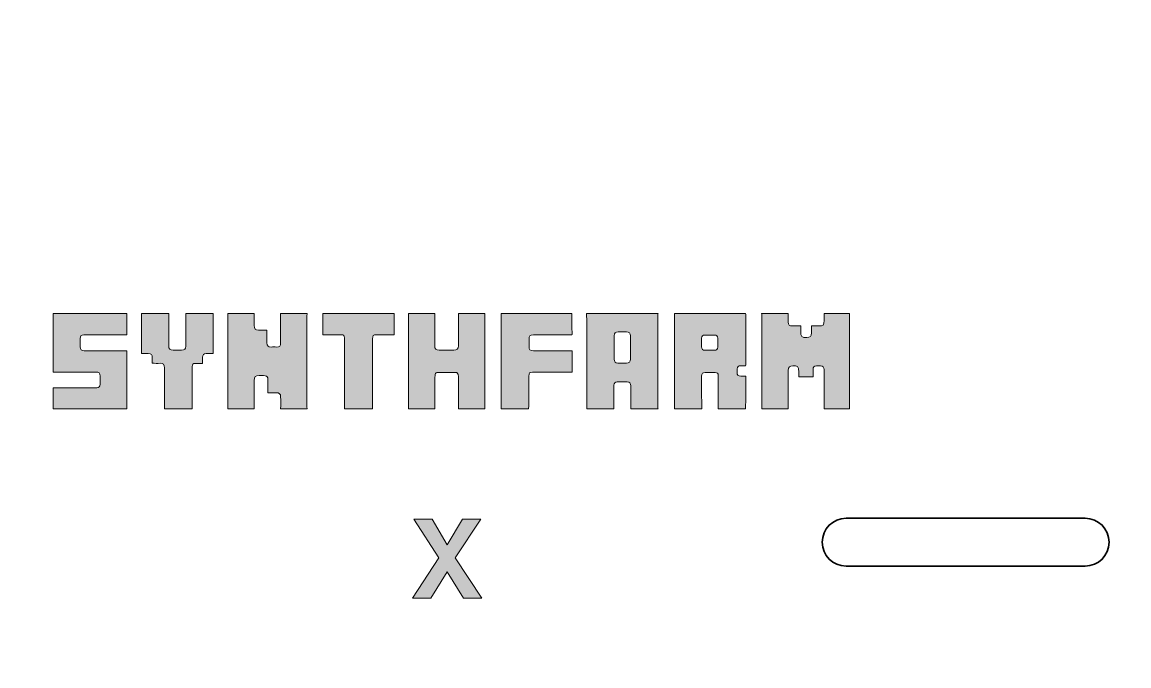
# Model space of a CAD drawing. Header units: millimetres. Extents: x 81 to 211, y 91 to 200.
# Drawn here: x 127.54 to 173.84, y 117.45 to 144.4 of the extents above; entities that cross this region are included whole.
import ezdxf

# ---------------------------------------------------------------- set-up
doc = ezdxf.new("R2010")
doc.units = ezdxf.units.MM
doc.header["$MEASUREMENT"] = 0
doc.layers.add('Borders', color=7, linetype='Continuous', lineweight=0)

msp = doc.modelspace()

# ---------------------------------------------------------------- hatches: boundary and pattern name
at = {"layer": 'Borders', "true_color": 0xed2024, "transparency": 33554687}
h = msp.add_hatch(color=240, dxfattribs=at)
h.dxf.hatch_style = 2
edge = h.paths.add_edge_path()
edge.add_spline(control_points=[(128.844, 129.746), (128.844, 129.746), (128.844, 132.196), (128.844, 132.196), (128.844, 132.196), (131.926, 132.196), (131.926, 132.196), (131.926, 132.196), (131.926, 131.306), (131.926, 131.306), (131.926, 131.306), (131.83, 131.306), (131.83, 131.306), (131.83, 131.306), (130.117, 131.306), (130.117, 131.306), (130.007, 131.306), (129.969, 131.268), (129.969, 131.158), (129.969, 131.158), (129.969, 130.813), (129.969, 130.813), (129.969, 130.689), (130.012, 130.646), (130.141, 130.646), (130.141, 130.646), (131.835, 130.646), (131.835, 130.646), (131.835, 130.646), (131.926, 130.646), (131.926, 130.646), (131.926, 130.646), (131.926, 129.804), (131.926, 129.804), (131.926, 129.272), (131.926, 128.741), (131.921, 128.21), (131.921, 128.21), (128.84, 128.21), (128.84, 128.21), (128.84, 128.21), (128.84, 129.091), (128.84, 129.091), (128.84, 129.091), (130.658, 129.091), (130.658, 129.091), (130.754, 129.091), (130.797, 129.139), (130.801, 129.234), (130.801, 129.234), (130.801, 129.579), (130.801, 129.579), (130.801, 129.713), (130.763, 129.751), (130.629, 129.751), (130.036, 129.746), (129.442, 129.746), (128.844, 129.746)], knot_values=[0, 0, 0, 0, 1, 1, 1, 2, 2, 2, 3, 3, 3, 4, 4, 4, 5, 5, 5, 6, 6, 6, 7, 7, 7, 8, 8, 8, 9, 9, 9, 10, 10, 10, 11, 11, 11, 12, 12, 12, 13, 13, 13, 14, 14, 14, 15, 15, 15, 16, 16, 16, 17, 17, 17, 18, 18, 18, 19, 19, 19, 19], degree=3, periodic=0)
edge.add_line((128.844, 129.746), (128.844, 129.746))
h = msp.add_hatch(color=240, dxfattribs=at)
h.dxf.hatch_style = 2
edge = h.paths.add_edge_path()
edge.add_spline(control_points=[(134.394, 132.201), (134.394, 132.201), (135.533, 132.201), (135.533, 132.201), (135.533, 132.186), (135.538, 132.177), (135.538, 132.163), (135.538, 132.163), (135.538, 130.574), (135.538, 130.574), (135.538, 130.555), (135.533, 130.541), (135.529, 130.521), (135.529, 130.521), (135.242, 130.521), (135.242, 130.521), (135.136, 130.521), (135.089, 130.469), (135.089, 130.368), (135.089, 130.368), (135.089, 130.115), (135.089, 130.115), (135.089, 130.115), (134.787, 130.115), (134.787, 130.115), (134.701, 130.115), (134.653, 130.067), (134.653, 129.981), (134.653, 129.981), (134.653, 128.21), (134.653, 128.21), (134.653, 128.21), (133.495, 128.21), (133.495, 128.21), (133.495, 128.785), (133.49, 129.354), (133.495, 129.928), (133.495, 130.057), (133.447, 130.129), (133.308, 130.119), (133.203, 130.11), (133.093, 130.119), (132.983, 130.119), (132.983, 130.119), (132.983, 130.354), (132.983, 130.354), (132.983, 130.478), (132.94, 130.526), (132.816, 130.526), (132.816, 130.526), (132.533, 130.526), (132.533, 130.526), (132.533, 130.526), (132.533, 130.627), (132.533, 130.627), (132.533, 130.627), (132.533, 132.115), (132.533, 132.115), (132.533, 132.143), (132.538, 132.177), (132.538, 132.206), (132.538, 132.206), (133.677, 132.206), (133.677, 132.206), (133.677, 132.043), (133.672, 131.875), (133.672, 131.713), (133.672, 131.713), (133.672, 130.851), (133.672, 130.851), (133.672, 130.713), (133.72, 130.665), (133.854, 130.665), (133.854, 130.665), (134.208, 130.665), (134.208, 130.665), (134.328, 130.665), (134.385, 130.713), (134.385, 130.832), (134.4, 131.287), (134.394, 131.741), (134.394, 132.201)], knot_values=[0, 0, 0, 0, 1, 1, 1, 2, 2, 2, 3, 3, 3, 4, 4, 4, 5, 5, 5, 6, 6, 6, 7, 7, 7, 8, 8, 8, 9, 9, 9, 10, 10, 10, 11, 11, 11, 12, 12, 12, 13, 13, 13, 14, 14, 14, 15, 15, 15, 16, 16, 16, 17, 17, 17, 18, 18, 18, 19, 19, 19, 20, 20, 20, 21, 21, 21, 22, 22, 22, 23, 23, 23, 24, 24, 24, 25, 25, 25, 26, 26, 26, 27, 27, 27, 27], degree=3, periodic=0)
edge.add_line((134.394, 132.201), (134.394, 132.201))
h = msp.add_hatch(color=240, dxfattribs=at)
h.dxf.hatch_style = 2
edge = h.paths.add_edge_path()
edge.add_spline(control_points=[(139.466, 128.206), (139.466, 128.206), (138.356, 128.206), (138.356, 128.206), (138.356, 128.373), (138.361, 128.545), (138.356, 128.713), (138.356, 128.837), (138.304, 128.885), (138.174, 128.885), (138.174, 128.885), (137.825, 128.885), (137.825, 128.885), (137.825, 128.885), (137.825, 128.976), (137.825, 128.976), (137.825, 128.976), (137.825, 129.445), (137.825, 129.445), (137.825, 129.531), (137.792, 129.579), (137.705, 129.593), (137.624, 129.608), (137.538, 129.603), (137.452, 129.608), (137.299, 129.608), (137.246, 129.555), (137.246, 129.402), (137.246, 129.402), (137.246, 128.21), (137.246, 128.21), (137.246, 128.21), (136.151, 128.21), (136.151, 128.21), (136.151, 128.234), (136.146, 128.258), (136.146, 128.277), (136.146, 128.277), (136.146, 132.134), (136.146, 132.134), (136.146, 132.158), (136.146, 132.182), (136.151, 132.201), (136.151, 132.201), (137.246, 132.201), (137.246, 132.201), (137.246, 132.201), (137.246, 131.693), (137.246, 131.693), (137.246, 131.564), (137.304, 131.507), (137.433, 131.507), (137.433, 131.507), (137.782, 131.507), (137.782, 131.507), (137.782, 131.507), (137.782, 131.435), (137.782, 131.435), (137.782, 131.282), (137.777, 131.134), (137.782, 130.98), (137.792, 130.832), (137.83, 130.789), (137.964, 130.799), (138.036, 130.804), (138.108, 130.804), (138.18, 130.799), (138.322, 130.789), (138.351, 130.851), (138.351, 130.966), (138.356, 131.378), (138.351, 131.789), (138.351, 132.196), (138.351, 132.196), (139.461, 132.196), (139.461, 132.196), (139.461, 132.172), (139.457, 132.148), (139.457, 132.129), (139.457, 132.129), (139.457, 128.273), (139.457, 128.273), (139.461, 128.253), (139.466, 128.229), (139.466, 128.206)], knot_values=[0, 0, 0, 0, 1, 1, 1, 2, 2, 2, 3, 3, 3, 4, 4, 4, 5, 5, 5, 6, 6, 6, 7, 7, 7, 8, 8, 8, 9, 9, 9, 10, 10, 10, 11, 11, 11, 12, 12, 12, 13, 13, 13, 14, 14, 14, 15, 15, 15, 16, 16, 16, 17, 17, 17, 18, 18, 18, 19, 19, 19, 20, 20, 20, 21, 21, 21, 22, 22, 22, 23, 23, 23, 24, 24, 24, 25, 25, 25, 26, 26, 26, 27, 27, 27, 28, 28, 28, 28], degree=3, periodic=0)
edge.add_line((139.466, 128.206), (139.466, 128.206))
h = msp.add_hatch(color=240, dxfattribs=at)
h.dxf.hatch_style = 2
edge = h.paths.add_edge_path()
edge.add_spline(control_points=[(140.117, 132.201), (140.117, 132.201), (143.108, 132.201), (143.108, 132.201), (143.108, 132.186), (143.112, 132.177), (143.112, 132.163), (143.112, 132.163), (143.112, 131.354), (143.112, 131.354), (143.112, 131.34), (143.108, 131.325), (143.103, 131.311), (143.103, 131.311), (142.361, 131.311), (142.361, 131.311), (142.232, 131.311), (142.199, 131.277), (142.199, 131.148), (142.199, 131.148), (142.199, 128.21), (142.199, 128.21), (142.199, 128.21), (141.026, 128.21), (141.026, 128.21), (141.026, 128.21), (141.026, 131.177), (141.026, 131.177), (141.026, 131.273), (140.983, 131.311), (140.892, 131.311), (140.892, 131.311), (140.208, 131.311), (140.208, 131.311), (140.208, 131.311), (140.117, 131.311), (140.117, 131.311), (140.117, 131.311), (140.117, 132.201), (140.117, 132.201)], knot_values=[0, 0, 0, 0, 1, 1, 1, 2, 2, 2, 3, 3, 3, 4, 4, 4, 5, 5, 5, 6, 6, 6, 7, 7, 7, 8, 8, 8, 9, 9, 9, 10, 10, 10, 11, 11, 11, 12, 12, 12, 13, 13, 13, 13], degree=3, periodic=0)
h = msp.add_hatch(color=240, dxfattribs=at)
h.dxf.hatch_style = 2
edge = h.paths.add_edge_path()
edge.add_spline(control_points=[(144.801, 128.206), (144.801, 128.206), (143.705, 128.206), (143.705, 128.206), (143.705, 128.206), (143.705, 132.201), (143.705, 132.201), (143.705, 132.201), (144.801, 132.201), (144.801, 132.201), (144.801, 132.201), (144.801, 132.11), (144.801, 132.11), (144.801, 132.11), (144.801, 130.856), (144.801, 130.856), (144.801, 130.718), (144.854, 130.665), (144.988, 130.665), (144.988, 130.665), (145.605, 130.665), (145.605, 130.665), (145.739, 130.665), (145.787, 130.713), (145.792, 130.842), (145.792, 130.842), (145.792, 132.206), (145.792, 132.206), (145.792, 132.206), (146.902, 132.206), (146.902, 132.206), (146.902, 132.182), (146.897, 132.153), (146.897, 132.129), (146.897, 132.129), (146.897, 128.287), (146.897, 128.287), (146.897, 128.263), (146.902, 128.234), (146.902, 128.21), (146.902, 128.21), (145.792, 128.21), (145.792, 128.21), (145.792, 128.21), (145.792, 129.382), (145.792, 129.382), (145.792, 129.382), (145.792, 129.569), (145.792, 129.569), (145.787, 129.684), (145.748, 129.737), (145.667, 129.737), (145.667, 129.737), (144.935, 129.737), (144.935, 129.737), (144.878, 129.737), (144.84, 129.703), (144.825, 129.65), (144.816, 129.612), (144.811, 129.569), (144.811, 129.531), (144.801, 129.086), (144.801, 128.646), (144.801, 128.206)], knot_values=[0, 0, 0, 0, 1, 1, 1, 2, 2, 2, 3, 3, 3, 4, 4, 4, 5, 5, 5, 6, 6, 6, 7, 7, 7, 8, 8, 8, 9, 9, 9, 10, 10, 10, 11, 11, 11, 12, 12, 12, 13, 13, 13, 14, 14, 14, 15, 15, 15, 16, 16, 16, 17, 17, 17, 18, 18, 18, 19, 19, 19, 20, 20, 20, 21, 21, 21, 21], degree=3, periodic=0)
edge.add_line((144.801, 128.206), (144.801, 128.206))
h = msp.add_hatch(color=240, dxfattribs=at)
h.dxf.hatch_style = 2
edge = h.paths.add_edge_path()
edge.add_spline(control_points=[(148.72, 128.206), (148.72, 128.206), (147.581, 128.206), (147.581, 128.206), (147.581, 128.229), (147.586, 128.253), (147.586, 128.273), (147.586, 128.273), (147.586, 132.129), (147.586, 132.129), (147.586, 132.153), (147.581, 132.177), (147.581, 132.196), (147.581, 132.196), (150.543, 132.196), (150.543, 132.196), (150.543, 131.904), (150.543, 131.617), (150.548, 131.325), (150.548, 131.32), (150.543, 131.316), (150.538, 131.306), (150.538, 131.306), (150.452, 131.306), (150.452, 131.306), (150.452, 131.306), (148.935, 131.306), (148.935, 131.306), (148.782, 131.306), (148.748, 131.273), (148.748, 131.124), (148.748, 131.124), (148.748, 130.832), (148.748, 130.832), (148.748, 130.689), (148.791, 130.646), (148.935, 130.646), (148.935, 130.646), (150.462, 130.646), (150.462, 130.646), (150.462, 130.646), (150.548, 130.646), (150.548, 130.646), (150.548, 130.646), (150.548, 129.746), (150.548, 129.746), (150.548, 129.746), (150.452, 129.746), (150.452, 129.746), (150.452, 129.746), (148.897, 129.746), (148.897, 129.746), (148.777, 129.746), (148.739, 129.708), (148.739, 129.583), (148.739, 129.583), (148.739, 128.297), (148.739, 128.297), (148.725, 128.268), (148.72, 128.239), (148.72, 128.206)], knot_values=[0, 0, 0, 0, 1, 1, 1, 2, 2, 2, 3, 3, 3, 4, 4, 4, 5, 5, 5, 6, 6, 6, 7, 7, 7, 8, 8, 8, 9, 9, 9, 10, 10, 10, 11, 11, 11, 12, 12, 12, 13, 13, 13, 14, 14, 14, 15, 15, 15, 16, 16, 16, 17, 17, 17, 18, 18, 18, 19, 19, 19, 20, 20, 20, 20], degree=3, periodic=0)
edge.add_line((148.72, 128.206), (148.72, 128.206))
h = msp.add_hatch(color=240, dxfattribs=at)
h.dxf.hatch_style = 2
edge = h.paths.add_edge_path()
edge.add_spline(control_points=[(152.309, 130.789), (152.309, 130.789), (152.309, 130.287), (152.309, 130.287), (152.309, 130.172), (152.352, 130.129), (152.467, 130.124), (152.467, 130.124), (152.82, 130.124), (152.82, 130.124), (152.94, 130.124), (152.988, 130.172), (152.988, 130.291), (152.988, 130.291), (152.988, 131.268), (152.988, 131.268), (152.988, 131.387), (152.945, 131.43), (152.82, 131.435), (152.82, 131.435), (152.476, 131.435), (152.476, 131.435), (152.361, 131.435), (152.313, 131.387), (152.313, 131.273), (152.309, 131.11), (152.309, 130.947), (152.309, 130.789)], knot_values=[0, 0, 0, 0, 1, 1, 1, 2, 2, 2, 3, 3, 3, 4, 4, 4, 5, 5, 5, 6, 6, 6, 7, 7, 7, 8, 8, 8, 9, 9, 9, 9], degree=3, periodic=0)
edge.add_line((152.309, 130.789), (152.309, 130.789))
edge = h.paths.add_edge_path()
edge.add_spline(control_points=[(151.155, 132.201), (151.155, 132.201), (154.146, 132.201), (154.146, 132.201), (154.146, 132.182), (154.141, 132.158), (154.141, 132.139), (154.141, 132.139), (154.141, 128.268), (154.141, 128.268), (154.141, 128.248), (154.146, 128.225), (154.146, 128.206), (154.146, 128.206), (153.007, 128.206), (153.007, 128.206), (153.007, 128.234), (153.002, 128.268), (153.002, 128.297), (153.002, 128.297), (153.002, 129.177), (153.002, 129.177), (153.002, 129.282), (152.959, 129.33), (152.859, 129.335), (152.715, 129.339), (152.577, 129.339), (152.433, 129.335), (152.342, 129.335), (152.299, 129.282), (152.299, 129.196), (152.299, 129.196), (152.299, 128.21), (152.299, 128.21), (152.299, 128.21), (151.16, 128.21), (151.16, 128.21), (151.16, 128.21), (151.16, 128.311), (151.16, 128.311), (151.16, 128.311), (151.16, 132.005), (151.16, 132.005), (151.151, 132.067), (151.155, 132.134), (151.155, 132.201)], knot_values=[0, 0, 0, 0, 1, 1, 1, 2, 2, 2, 3, 3, 3, 4, 4, 4, 5, 5, 5, 6, 6, 6, 7, 7, 7, 8, 8, 8, 9, 9, 9, 10, 10, 10, 11, 11, 11, 12, 12, 12, 13, 13, 13, 14, 14, 14, 15, 15, 15, 15], degree=3, periodic=0)
edge.add_line((151.155, 132.201), (151.155, 132.201))
h = msp.add_hatch(color=240, dxfattribs=at)
h.dxf.hatch_style = 2
edge = h.paths.add_edge_path()
edge.add_spline(control_points=[(156.308, 130.66), (156.308, 130.66), (156.5, 130.66), (156.5, 130.66), (156.591, 130.66), (156.639, 130.703), (156.643, 130.794), (156.648, 130.918), (156.648, 131.048), (156.643, 131.172), (156.639, 131.253), (156.591, 131.297), (156.509, 131.297), (156.509, 131.297), (156.107, 131.297), (156.107, 131.297), (156.017, 131.297), (155.974, 131.253), (155.969, 131.167), (155.969, 131.048), (155.964, 130.928), (155.969, 130.804), (155.969, 130.713), (156.017, 130.665), (156.112, 130.66), (156.112, 130.66), (156.308, 130.66), (156.308, 130.66)], knot_values=[0, 0, 0, 0, 1, 1, 1, 2, 2, 2, 3, 3, 3, 4, 4, 4, 5, 5, 5, 6, 6, 6, 7, 7, 7, 8, 8, 8, 9, 9, 9, 9], degree=3, periodic=0)
edge = h.paths.add_edge_path()
edge.add_spline(control_points=[(157.801, 128.205), (157.801, 128.205), (156.663, 128.205), (156.663, 128.205), (156.663, 128.674), (156.667, 129.139), (156.667, 129.607), (156.667, 129.684), (156.615, 129.732), (156.533, 129.732), (156.533, 129.732), (156.117, 129.732), (156.117, 129.732), (156.007, 129.732), (155.969, 129.693), (155.969, 129.583), (155.969, 129.583), (155.969, 128.961), (155.969, 128.961), (155.969, 128.708), (155.974, 128.459), (155.974, 128.205), (155.974, 128.205), (154.835, 128.205), (154.835, 128.205), (154.835, 128.234), (154.83, 128.263), (154.83, 128.292), (154.83, 128.292), (154.83, 132.115), (154.83, 132.115), (154.83, 132.143), (154.835, 132.172), (154.835, 132.201), (154.835, 132.201), (157.811, 132.201), (157.811, 132.201), (157.811, 132.182), (157.816, 132.167), (157.816, 132.148), (157.816, 132.148), (157.816, 130.081), (157.816, 130.081), (157.816, 130.057), (157.811, 130.038), (157.811, 130.014), (157.811, 130.014), (157.595, 130.014), (157.595, 130.014), (157.505, 130.014), (157.462, 129.971), (157.452, 129.88), (157.447, 129.833), (157.452, 129.784), (157.452, 129.732), (157.457, 129.622), (157.495, 129.583), (157.61, 129.579), (157.61, 129.579), (157.816, 129.579), (157.816, 129.579), (157.816, 129.579), (157.816, 129.478), (157.816, 129.478), (157.816, 129.478), (157.816, 128.469), (157.816, 128.469), (157.806, 128.382), (157.801, 128.292), (157.801, 128.205)], knot_values=[0, 0, 0, 0, 1, 1, 1, 2, 2, 2, 3, 3, 3, 4, 4, 4, 5, 5, 5, 6, 6, 6, 7, 7, 7, 8, 8, 8, 9, 9, 9, 10, 10, 10, 11, 11, 11, 12, 12, 12, 13, 13, 13, 14, 14, 14, 15, 15, 15, 16, 16, 16, 17, 17, 17, 18, 18, 18, 19, 19, 19, 20, 20, 20, 21, 21, 21, 22, 22, 22, 23, 23, 23, 23], degree=3, periodic=0)
edge.add_line((157.801, 128.205), (157.801, 128.205))
h = msp.add_hatch(color=240, dxfattribs=at)
h.dxf.hatch_style = 2
edge = h.paths.add_edge_path()
edge.add_spline(control_points=[(158.476, 132.201), (158.476, 132.201), (159.586, 132.201), (159.586, 132.201), (159.586, 132.081), (159.581, 131.962), (159.586, 131.842), (159.591, 131.722), (159.643, 131.679), (159.758, 131.679), (159.758, 131.679), (160.117, 131.679), (160.117, 131.679), (160.117, 131.679), (160.117, 131.464), (160.117, 131.464), (160.112, 131.215), (160.17, 131.196), (160.375, 131.196), (160.5, 131.196), (160.572, 131.239), (160.572, 131.397), (160.572, 131.397), (160.572, 131.679), (160.572, 131.679), (160.672, 131.679), (160.763, 131.684), (160.854, 131.679), (161.065, 131.67), (161.098, 131.713), (161.093, 131.914), (161.088, 132.009), (161.098, 132.11), (161.098, 132.206), (161.098, 132.206), (162.16, 132.206), (162.16, 132.206), (162.16, 132.206), (162.16, 128.21), (162.16, 128.21), (162.16, 128.21), (161.098, 128.21), (161.098, 128.21), (161.098, 128.244), (161.093, 128.277), (161.093, 128.311), (161.093, 128.311), (161.093, 129.852), (161.093, 129.852), (161.093, 129.957), (161.05, 130), (160.945, 130.005), (160.945, 130.005), (160.777, 130.005), (160.777, 130.005), (160.672, 130.005), (160.629, 129.957), (160.629, 129.856), (160.629, 129.856), (160.629, 129.55), (160.629, 129.55), (160.629, 129.55), (160.04, 129.55), (160.04, 129.55), (160.04, 129.55), (160.04, 129.746), (160.04, 129.746), (160.046, 130.024), (159.959, 130.009), (159.787, 130.009), (159.663, 130.009), (159.591, 129.976), (159.591, 129.809), (159.591, 129.809), (159.591, 128.899), (159.591, 128.899), (159.591, 128.67), (159.591, 128.445), (159.596, 128.215), (159.596, 128.215), (158.485, 128.215), (158.485, 128.215), (158.485, 128.239), (158.49, 128.263), (158.49, 128.282), (158.49, 128.282), (158.49, 132.139), (158.49, 132.139), (158.481, 132.153), (158.481, 132.177), (158.476, 132.201)], knot_values=[0, 0, 0, 0, 1, 1, 1, 2, 2, 2, 3, 3, 3, 4, 4, 4, 5, 5, 5, 6, 6, 6, 7, 7, 7, 8, 8, 8, 9, 9, 9, 10, 10, 10, 11, 11, 11, 12, 12, 12, 13, 13, 13, 14, 14, 14, 15, 15, 15, 16, 16, 16, 17, 17, 17, 18, 18, 18, 19, 19, 19, 20, 20, 20, 21, 21, 21, 22, 22, 22, 23, 23, 23, 24, 24, 24, 25, 25, 25, 26, 26, 26, 27, 27, 27, 28, 28, 28, 29, 29, 29, 30, 30, 30, 30], degree=3, periodic=0)
edge.add_line((158.476, 132.201), (158.476, 132.201))
h = msp.add_hatch(color=240, dxfattribs=at)
h.dxf.hatch_style = 2
h.paths.add_polyline_path([(143.923, 123.585), (144.692, 123.585), (145.326, 122.517), (145.964, 123.585), (146.734, 123.585), (145.652, 121.969), (146.777, 120.283), (146.011, 120.283), (145.326, 121.382), (144.646, 120.283), (143.876, 120.283), (144.969, 121.969)])

# ---------------------------------------------------------------- linework, layer by layer
at = {"layer": 'Borders'}
msp.add_lwpolyline([(143.923, 123.585), (144.692, 123.585), (145.326, 122.517), (145.964, 123.585), (146.734, 123.585), (145.652, 121.969), (146.777, 120.283), (146.011, 120.283), (145.326, 121.382), (144.646, 120.283), (143.876, 120.283), (144.969, 121.969)], close=True, dxfattribs=at)
at = {"layer": 'Borders', "color": 250, "lineweight": 35, "true_color": 0x231f20}
for points, knots in [([(210.5, 93.656), (210.5, 93.656), (210.5, 93.5), (210.5, 93.5), (210.5, 91.843), (209.157, 90.5), (207.5, 90.5), (207.5, 90.5), (83.5, 90.5), (83.5, 90.5), (81.843, 90.5), (80.5, 91.843), (80.5, 93.5), (80.5, 93.5), (80.5, 142.5), (80.5, 142.5), (80.5, 144.157), (81.843, 145.5), (83.5, 145.5), (81.843, 145.5), (80.5, 146.843), (80.5, 148.5), (80.5, 148.5), (80.5, 197.5), (80.5, 197.5), (80.5, 199.157), (81.843, 200.5), (83.5, 200.5), (83.5, 200.5), (207.5, 200.5), (207.5, 200.5), (209.157, 200.5), (210.5, 199.157), (210.5, 197.5), (210.5, 197.5), (210.5, 148.5), (210.5, 148.5), (210.5, 146.843), (209.157, 145.5), (207.5, 145.5), (209.157, 145.5), (210.5, 144.157), (210.5, 142.5), (210.5, 142.5), (210.5, 93.656), (210.5, 93.656)], [0, 0, 0, 0, 1, 1, 1, 2, 2, 2, 3, 3, 3, 4, 4, 4, 5, 5, 5, 6, 6, 6, 7, 7, 7, 8, 8, 8, 9, 9, 9, 10, 10, 10, 11, 11, 11, 12, 12, 12, 13, 13, 13, 14, 14, 14, 15, 15, 15, 15]), ([(172.014, 123.627), (172.566, 123.627), (173.015, 123.179), (173.015, 122.628), (173.015, 122.075), (172.566, 121.627), (172.014, 121.627), (172.014, 121.627), (162.014, 121.627), (162.014, 121.627), (161.462, 121.627), (161.014, 122.075), (161.014, 122.628), (161.014, 123.179), (161.462, 123.627), (162.014, 123.627), (162.014, 123.627), (172.014, 123.627), (172.014, 123.627)], [0, 0, 0, 0, 1, 1, 1, 2, 2, 2, 3, 3, 3, 4, 4, 4, 5, 5, 5, 6, 6, 6, 6])]:
    msp.add_open_spline(points, degree=3, knots=knots, dxfattribs=at)
at = {"layer": 'Borders'}
for points, knots in [([(128.844, 129.746), (128.844, 129.746), (128.844, 132.196), (128.844, 132.196), (128.844, 132.196), (131.926, 132.196), (131.926, 132.196), (131.926, 132.196), (131.926, 131.306), (131.926, 131.306), (131.926, 131.306), (131.83, 131.306), (131.83, 131.306), (131.83, 131.306), (130.117, 131.306), (130.117, 131.306), (130.007, 131.306), (129.969, 131.268), (129.969, 131.158), (129.969, 131.158), (129.969, 130.813), (129.969, 130.813), (129.969, 130.689), (130.012, 130.646), (130.141, 130.646), (130.141, 130.646), (131.835, 130.646), (131.835, 130.646), (131.835, 130.646), (131.926, 130.646), (131.926, 130.646), (131.926, 130.646), (131.926, 129.804), (131.926, 129.804), (131.926, 129.272), (131.926, 128.741), (131.921, 128.21), (131.921, 128.21), (128.84, 128.21), (128.84, 128.21), (128.84, 128.21), (128.84, 129.091), (128.84, 129.091), (128.84, 129.091), (130.658, 129.091), (130.658, 129.091), (130.754, 129.091), (130.797, 129.139), (130.801, 129.234), (130.801, 129.234), (130.801, 129.579), (130.801, 129.579), (130.801, 129.713), (130.763, 129.751), (130.629, 129.751), (130.036, 129.746), (129.442, 129.746), (128.844, 129.746)], [0, 0, 0, 0, 1, 1, 1, 2, 2, 2, 3, 3, 3, 4, 4, 4, 5, 5, 5, 6, 6, 6, 7, 7, 7, 8, 8, 8, 9, 9, 9, 10, 10, 10, 11, 11, 11, 12, 12, 12, 13, 13, 13, 14, 14, 14, 15, 15, 15, 16, 16, 16, 17, 17, 17, 18, 18, 18, 19, 19, 19, 19]), ([(134.394, 132.201), (134.394, 132.201), (135.533, 132.201), (135.533, 132.201), (135.533, 132.186), (135.538, 132.177), (135.538, 132.163), (135.538, 132.163), (135.538, 130.574), (135.538, 130.574), (135.538, 130.555), (135.533, 130.541), (135.529, 130.521), (135.529, 130.521), (135.242, 130.521), (135.242, 130.521), (135.136, 130.521), (135.089, 130.469), (135.089, 130.368), (135.089, 130.368), (135.089, 130.115), (135.089, 130.115), (135.089, 130.115), (134.787, 130.115), (134.787, 130.115), (134.701, 130.115), (134.653, 130.067), (134.653, 129.981), (134.653, 129.981), (134.653, 128.21), (134.653, 128.21), (134.653, 128.21), (133.495, 128.21), (133.495, 128.21), (133.495, 128.785), (133.49, 129.354), (133.495, 129.928), (133.495, 130.057), (133.447, 130.129), (133.308, 130.119), (133.203, 130.11), (133.093, 130.119), (132.983, 130.119), (132.983, 130.119), (132.983, 130.354), (132.983, 130.354), (132.983, 130.478), (132.94, 130.526), (132.816, 130.526), (132.816, 130.526), (132.533, 130.526), (132.533, 130.526), (132.533, 130.526), (132.533, 130.627), (132.533, 130.627), (132.533, 130.627), (132.533, 132.115), (132.533, 132.115), (132.533, 132.143), (132.538, 132.177), (132.538, 132.206), (132.538, 132.206), (133.677, 132.206), (133.677, 132.206), (133.677, 132.043), (133.672, 131.875), (133.672, 131.713), (133.672, 131.713), (133.672, 130.851), (133.672, 130.851), (133.672, 130.713), (133.72, 130.665), (133.854, 130.665), (133.854, 130.665), (134.208, 130.665), (134.208, 130.665), (134.328, 130.665), (134.385, 130.713), (134.385, 130.832), (134.4, 131.287), (134.394, 131.741), (134.394, 132.201)], [0, 0, 0, 0, 1, 1, 1, 2, 2, 2, 3, 3, 3, 4, 4, 4, 5, 5, 5, 6, 6, 6, 7, 7, 7, 8, 8, 8, 9, 9, 9, 10, 10, 10, 11, 11, 11, 12, 12, 12, 13, 13, 13, 14, 14, 14, 15, 15, 15, 16, 16, 16, 17, 17, 17, 18, 18, 18, 19, 19, 19, 20, 20, 20, 21, 21, 21, 22, 22, 22, 23, 23, 23, 24, 24, 24, 25, 25, 25, 26, 26, 26, 27, 27, 27, 27]), ([(139.466, 128.206), (139.466, 128.206), (138.356, 128.206), (138.356, 128.206), (138.356, 128.373), (138.361, 128.545), (138.356, 128.713), (138.356, 128.837), (138.304, 128.885), (138.174, 128.885), (138.174, 128.885), (137.825, 128.885), (137.825, 128.885), (137.825, 128.885), (137.825, 128.976), (137.825, 128.976), (137.825, 128.976), (137.825, 129.445), (137.825, 129.445), (137.825, 129.531), (137.792, 129.579), (137.705, 129.593), (137.624, 129.608), (137.538, 129.603), (137.452, 129.608), (137.299, 129.608), (137.246, 129.555), (137.246, 129.402), (137.246, 129.402), (137.246, 128.21), (137.246, 128.21), (137.246, 128.21), (136.151, 128.21), (136.151, 128.21), (136.151, 128.234), (136.146, 128.258), (136.146, 128.277), (136.146, 128.277), (136.146, 132.134), (136.146, 132.134), (136.146, 132.158), (136.146, 132.182), (136.151, 132.201), (136.151, 132.201), (137.246, 132.201), (137.246, 132.201), (137.246, 132.201), (137.246, 131.693), (137.246, 131.693), (137.246, 131.564), (137.304, 131.507), (137.433, 131.507), (137.433, 131.507), (137.782, 131.507), (137.782, 131.507), (137.782, 131.507), (137.782, 131.435), (137.782, 131.435), (137.782, 131.282), (137.777, 131.134), (137.782, 130.98), (137.792, 130.832), (137.83, 130.789), (137.964, 130.799), (138.036, 130.804), (138.108, 130.804), (138.18, 130.799), (138.322, 130.789), (138.351, 130.851), (138.351, 130.966), (138.356, 131.378), (138.351, 131.789), (138.351, 132.196), (138.351, 132.196), (139.461, 132.196), (139.461, 132.196), (139.461, 132.172), (139.457, 132.148), (139.457, 132.129), (139.457, 132.129), (139.457, 128.273), (139.457, 128.273), (139.461, 128.253), (139.466, 128.229), (139.466, 128.206)], [0, 0, 0, 0, 1, 1, 1, 2, 2, 2, 3, 3, 3, 4, 4, 4, 5, 5, 5, 6, 6, 6, 7, 7, 7, 8, 8, 8, 9, 9, 9, 10, 10, 10, 11, 11, 11, 12, 12, 12, 13, 13, 13, 14, 14, 14, 15, 15, 15, 16, 16, 16, 17, 17, 17, 18, 18, 18, 19, 19, 19, 20, 20, 20, 21, 21, 21, 22, 22, 22, 23, 23, 23, 24, 24, 24, 25, 25, 25, 26, 26, 26, 27, 27, 27, 28, 28, 28, 28]), ([(140.117, 132.201), (140.117, 132.201), (143.108, 132.201), (143.108, 132.201), (143.108, 132.186), (143.112, 132.177), (143.112, 132.163), (143.112, 132.163), (143.112, 131.354), (143.112, 131.354), (143.112, 131.34), (143.108, 131.325), (143.103, 131.311), (143.103, 131.311), (142.361, 131.311), (142.361, 131.311), (142.232, 131.311), (142.199, 131.277), (142.199, 131.148), (142.199, 131.148), (142.199, 128.21), (142.199, 128.21), (142.199, 128.21), (141.026, 128.21), (141.026, 128.21), (141.026, 128.21), (141.026, 131.177), (141.026, 131.177), (141.026, 131.273), (140.983, 131.311), (140.892, 131.311), (140.892, 131.311), (140.208, 131.311), (140.208, 131.311), (140.208, 131.311), (140.117, 131.311), (140.117, 131.311), (140.117, 131.311), (140.117, 132.201), (140.117, 132.201)], [0, 0, 0, 0, 1, 1, 1, 2, 2, 2, 3, 3, 3, 4, 4, 4, 5, 5, 5, 6, 6, 6, 7, 7, 7, 8, 8, 8, 9, 9, 9, 10, 10, 10, 11, 11, 11, 12, 12, 12, 13, 13, 13, 13]), ([(144.801, 128.206), (144.801, 128.206), (143.705, 128.206), (143.705, 128.206), (143.705, 128.206), (143.705, 132.201), (143.705, 132.201), (143.705, 132.201), (144.801, 132.201), (144.801, 132.201), (144.801, 132.201), (144.801, 132.11), (144.801, 132.11), (144.801, 132.11), (144.801, 130.856), (144.801, 130.856), (144.801, 130.718), (144.854, 130.665), (144.988, 130.665), (144.988, 130.665), (145.605, 130.665), (145.605, 130.665), (145.739, 130.665), (145.787, 130.713), (145.792, 130.842), (145.792, 130.842), (145.792, 132.206), (145.792, 132.206), (145.792, 132.206), (146.902, 132.206), (146.902, 132.206), (146.902, 132.182), (146.897, 132.153), (146.897, 132.129), (146.897, 132.129), (146.897, 128.287), (146.897, 128.287), (146.897, 128.263), (146.902, 128.234), (146.902, 128.21), (146.902, 128.21), (145.792, 128.21), (145.792, 128.21), (145.792, 128.21), (145.792, 129.382), (145.792, 129.382), (145.792, 129.382), (145.792, 129.569), (145.792, 129.569), (145.787, 129.684), (145.748, 129.737), (145.667, 129.737), (145.667, 129.737), (144.935, 129.737), (144.935, 129.737), (144.878, 129.737), (144.84, 129.703), (144.825, 129.65), (144.816, 129.612), (144.811, 129.569), (144.811, 129.531), (144.801, 129.086), (144.801, 128.646), (144.801, 128.206)], [0, 0, 0, 0, 1, 1, 1, 2, 2, 2, 3, 3, 3, 4, 4, 4, 5, 5, 5, 6, 6, 6, 7, 7, 7, 8, 8, 8, 9, 9, 9, 10, 10, 10, 11, 11, 11, 12, 12, 12, 13, 13, 13, 14, 14, 14, 15, 15, 15, 16, 16, 16, 17, 17, 17, 18, 18, 18, 19, 19, 19, 20, 20, 20, 21, 21, 21, 21]), ([(148.72, 128.206), (148.72, 128.206), (147.581, 128.206), (147.581, 128.206), (147.581, 128.229), (147.586, 128.253), (147.586, 128.273), (147.586, 128.273), (147.586, 132.129), (147.586, 132.129), (147.586, 132.153), (147.581, 132.177), (147.581, 132.196), (147.581, 132.196), (150.543, 132.196), (150.543, 132.196), (150.543, 131.904), (150.543, 131.617), (150.548, 131.325), (150.548, 131.32), (150.543, 131.316), (150.538, 131.306), (150.538, 131.306), (150.452, 131.306), (150.452, 131.306), (150.452, 131.306), (148.935, 131.306), (148.935, 131.306), (148.782, 131.306), (148.748, 131.273), (148.748, 131.124), (148.748, 131.124), (148.748, 130.832), (148.748, 130.832), (148.748, 130.689), (148.791, 130.646), (148.935, 130.646), (148.935, 130.646), (150.462, 130.646), (150.462, 130.646), (150.462, 130.646), (150.548, 130.646), (150.548, 130.646), (150.548, 130.646), (150.548, 129.746), (150.548, 129.746), (150.548, 129.746), (150.452, 129.746), (150.452, 129.746), (150.452, 129.746), (148.897, 129.746), (148.897, 129.746), (148.777, 129.746), (148.739, 129.708), (148.739, 129.583), (148.739, 129.583), (148.739, 128.297), (148.739, 128.297), (148.725, 128.268), (148.72, 128.239), (148.72, 128.206)], [0, 0, 0, 0, 1, 1, 1, 2, 2, 2, 3, 3, 3, 4, 4, 4, 5, 5, 5, 6, 6, 6, 7, 7, 7, 8, 8, 8, 9, 9, 9, 10, 10, 10, 11, 11, 11, 12, 12, 12, 13, 13, 13, 14, 14, 14, 15, 15, 15, 16, 16, 16, 17, 17, 17, 18, 18, 18, 19, 19, 19, 20, 20, 20, 20]), ([(151.155, 132.201), (151.155, 132.201), (154.146, 132.201), (154.146, 132.201), (154.146, 132.182), (154.141, 132.158), (154.141, 132.139), (154.141, 132.139), (154.141, 128.268), (154.141, 128.268), (154.141, 128.248), (154.146, 128.225), (154.146, 128.206), (154.146, 128.206), (153.007, 128.206), (153.007, 128.206), (153.007, 128.234), (153.002, 128.268), (153.002, 128.297), (153.002, 128.297), (153.002, 129.177), (153.002, 129.177), (153.002, 129.282), (152.959, 129.33), (152.859, 129.335), (152.715, 129.339), (152.577, 129.339), (152.433, 129.335), (152.342, 129.335), (152.299, 129.282), (152.299, 129.196), (152.299, 129.196), (152.299, 128.21), (152.299, 128.21), (152.299, 128.21), (151.16, 128.21), (151.16, 128.21), (151.16, 128.21), (151.16, 128.311), (151.16, 128.311), (151.16, 128.311), (151.16, 132.005), (151.16, 132.005), (151.151, 132.067), (151.155, 132.134), (151.155, 132.201)], [0, 0, 0, 0, 1, 1, 1, 2, 2, 2, 3, 3, 3, 4, 4, 4, 5, 5, 5, 6, 6, 6, 7, 7, 7, 8, 8, 8, 9, 9, 9, 10, 10, 10, 11, 11, 11, 12, 12, 12, 13, 13, 13, 14, 14, 14, 15, 15, 15, 15]), ([(157.801, 128.205), (157.801, 128.205), (156.663, 128.205), (156.663, 128.205), (156.663, 128.674), (156.667, 129.139), (156.667, 129.607), (156.667, 129.684), (156.615, 129.732), (156.533, 129.732), (156.533, 129.732), (156.117, 129.732), (156.117, 129.732), (156.007, 129.732), (155.969, 129.693), (155.969, 129.583), (155.969, 129.583), (155.969, 128.961), (155.969, 128.961), (155.969, 128.708), (155.974, 128.459), (155.974, 128.205), (155.974, 128.205), (154.835, 128.205), (154.835, 128.205), (154.835, 128.234), (154.83, 128.263), (154.83, 128.292), (154.83, 128.292), (154.83, 132.115), (154.83, 132.115), (154.83, 132.143), (154.835, 132.172), (154.835, 132.201), (154.835, 132.201), (157.811, 132.201), (157.811, 132.201), (157.811, 132.182), (157.816, 132.167), (157.816, 132.148), (157.816, 132.148), (157.816, 130.081), (157.816, 130.081), (157.816, 130.057), (157.811, 130.038), (157.811, 130.014), (157.811, 130.014), (157.595, 130.014), (157.595, 130.014), (157.505, 130.014), (157.462, 129.971), (157.452, 129.88), (157.447, 129.833), (157.452, 129.784), (157.452, 129.732), (157.457, 129.622), (157.495, 129.583), (157.61, 129.579), (157.61, 129.579), (157.816, 129.579), (157.816, 129.579), (157.816, 129.579), (157.816, 129.478), (157.816, 129.478), (157.816, 129.478), (157.816, 128.469), (157.816, 128.469), (157.806, 128.382), (157.801, 128.292), (157.801, 128.205)], [0, 0, 0, 0, 1, 1, 1, 2, 2, 2, 3, 3, 3, 4, 4, 4, 5, 5, 5, 6, 6, 6, 7, 7, 7, 8, 8, 8, 9, 9, 9, 10, 10, 10, 11, 11, 11, 12, 12, 12, 13, 13, 13, 14, 14, 14, 15, 15, 15, 16, 16, 16, 17, 17, 17, 18, 18, 18, 19, 19, 19, 20, 20, 20, 21, 21, 21, 22, 22, 22, 23, 23, 23, 23]), ([(158.476, 132.201), (158.476, 132.201), (159.586, 132.201), (159.586, 132.201), (159.586, 132.081), (159.581, 131.962), (159.586, 131.842), (159.591, 131.722), (159.643, 131.679), (159.758, 131.679), (159.758, 131.679), (160.117, 131.679), (160.117, 131.679), (160.117, 131.679), (160.117, 131.464), (160.117, 131.464), (160.112, 131.215), (160.17, 131.196), (160.375, 131.196), (160.5, 131.196), (160.572, 131.239), (160.572, 131.397), (160.572, 131.397), (160.572, 131.679), (160.572, 131.679), (160.672, 131.679), (160.763, 131.684), (160.854, 131.679), (161.065, 131.67), (161.098, 131.713), (161.093, 131.914), (161.088, 132.009), (161.098, 132.11), (161.098, 132.206), (161.098, 132.206), (162.16, 132.206), (162.16, 132.206), (162.16, 132.206), (162.16, 128.21), (162.16, 128.21), (162.16, 128.21), (161.098, 128.21), (161.098, 128.21), (161.098, 128.244), (161.093, 128.277), (161.093, 128.311), (161.093, 128.311), (161.093, 129.852), (161.093, 129.852), (161.093, 129.957), (161.05, 130), (160.945, 130.005), (160.945, 130.005), (160.777, 130.005), (160.777, 130.005), (160.672, 130.005), (160.629, 129.957), (160.629, 129.856), (160.629, 129.856), (160.629, 129.55), (160.629, 129.55), (160.629, 129.55), (160.04, 129.55), (160.04, 129.55), (160.04, 129.55), (160.04, 129.746), (160.04, 129.746), (160.046, 130.024), (159.959, 130.009), (159.787, 130.009), (159.663, 130.009), (159.591, 129.976), (159.591, 129.809), (159.591, 129.809), (159.591, 128.899), (159.591, 128.899), (159.591, 128.67), (159.591, 128.445), (159.596, 128.215), (159.596, 128.215), (158.485, 128.215), (158.485, 128.215), (158.485, 128.239), (158.49, 128.263), (158.49, 128.282), (158.49, 128.282), (158.49, 132.139), (158.49, 132.139), (158.481, 132.153), (158.481, 132.177), (158.476, 132.201)], [0, 0, 0, 0, 1, 1, 1, 2, 2, 2, 3, 3, 3, 4, 4, 4, 5, 5, 5, 6, 6, 6, 7, 7, 7, 8, 8, 8, 9, 9, 9, 10, 10, 10, 11, 11, 11, 12, 12, 12, 13, 13, 13, 14, 14, 14, 15, 15, 15, 16, 16, 16, 17, 17, 17, 18, 18, 18, 19, 19, 19, 20, 20, 20, 21, 21, 21, 22, 22, 22, 23, 23, 23, 24, 24, 24, 25, 25, 25, 26, 26, 26, 27, 27, 27, 28, 28, 28, 29, 29, 29, 30, 30, 30, 30]), ([(152.309, 130.789), (152.309, 130.789), (152.309, 130.287), (152.309, 130.287), (152.309, 130.172), (152.352, 130.129), (152.467, 130.124), (152.467, 130.124), (152.82, 130.124), (152.82, 130.124), (152.94, 130.124), (152.988, 130.172), (152.988, 130.291), (152.988, 130.291), (152.988, 131.268), (152.988, 131.268), (152.988, 131.387), (152.945, 131.43), (152.82, 131.435), (152.82, 131.435), (152.476, 131.435), (152.476, 131.435), (152.361, 131.435), (152.313, 131.387), (152.313, 131.273), (152.309, 131.11), (152.309, 130.947), (152.309, 130.789)], [0, 0, 0, 0, 1, 1, 1, 2, 2, 2, 3, 3, 3, 4, 4, 4, 5, 5, 5, 6, 6, 6, 7, 7, 7, 8, 8, 8, 9, 9, 9, 9]), ([(156.308, 130.66), (156.308, 130.66), (156.5, 130.66), (156.5, 130.66), (156.591, 130.66), (156.639, 130.703), (156.643, 130.794), (156.648, 130.918), (156.648, 131.048), (156.643, 131.172), (156.639, 131.253), (156.591, 131.297), (156.509, 131.297), (156.509, 131.297), (156.107, 131.297), (156.107, 131.297), (156.017, 131.297), (155.974, 131.253), (155.969, 131.167), (155.969, 131.048), (155.964, 130.928), (155.969, 130.804), (155.969, 130.713), (156.017, 130.665), (156.112, 130.66), (156.112, 130.66), (156.308, 130.66), (156.308, 130.66)], [0, 0, 0, 0, 1, 1, 1, 2, 2, 2, 3, 3, 3, 4, 4, 4, 5, 5, 5, 6, 6, 6, 7, 7, 7, 8, 8, 8, 9, 9, 9, 9]), ([(172.014, 123.627), (172.566, 123.627), (173.015, 123.179), (173.015, 122.628), (173.015, 122.075), (172.566, 121.627), (172.014, 121.627), (172.014, 121.627), (162.014, 121.627), (162.014, 121.627), (161.462, 121.627), (161.014, 122.075), (161.014, 122.628), (161.014, 123.179), (161.462, 123.627), (162.014, 123.627), (162.014, 123.627), (172.014, 123.627), (172.014, 123.627)], [0, 0, 0, 0, 1, 1, 1, 2, 2, 2, 3, 3, 3, 4, 4, 4, 5, 5, 5, 6, 6, 6, 6])]:
    msp.add_open_spline(points, degree=3, knots=knots, dxfattribs=at)

doc.saveas('drawing.dxf')
